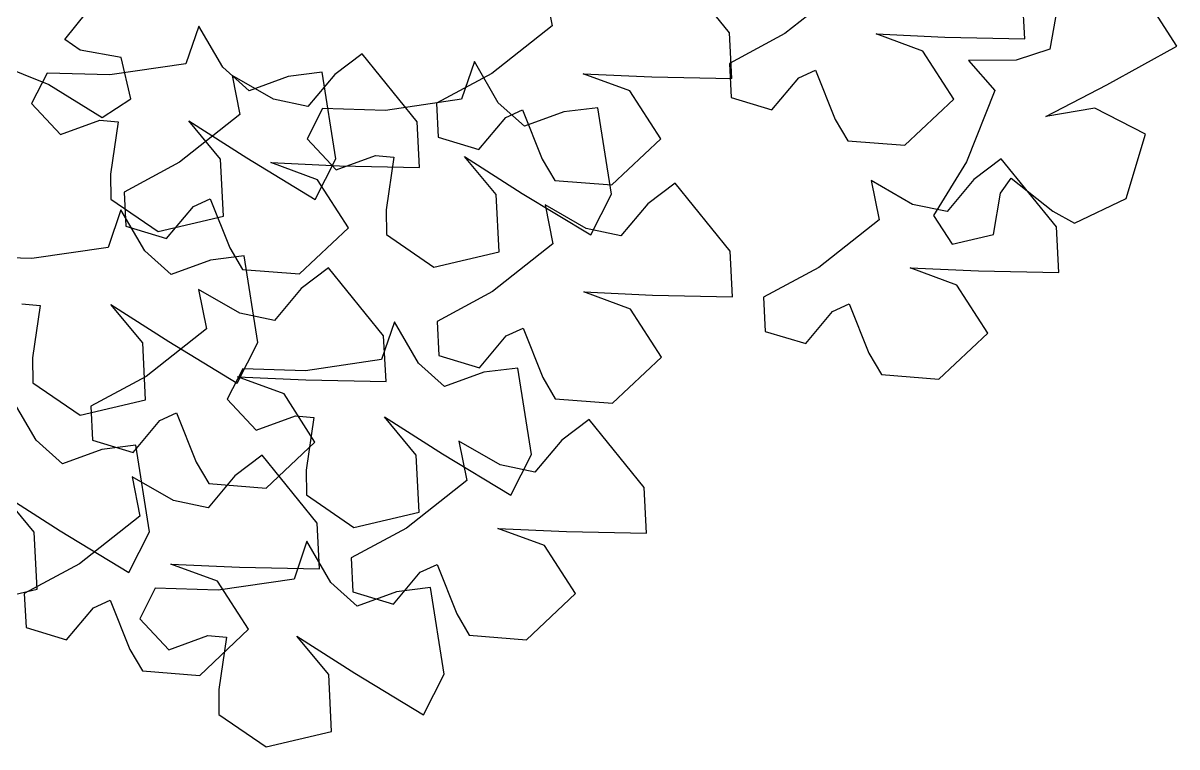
# Model space of a CAD drawing. Header units: millimetres. Extents: x 441156 to 441876, y 4514765 to 4515211.
# Drawn here: x 441541.532 to 441542.825, y 4514820.312 to 4514821.122 of the extents above; entities that cross this region are included whole.
import ezdxf

# ---------------------------------------------------------------- set-up
doc = ezdxf.new("R2010")
doc.units = ezdxf.units.MM
doc.layers.add('01_piscinas', color=254, linetype='Continuous')

msp = doc.modelspace()

# ---------------------------------------------------------------- linework, layer by layer
at = {"layer": '01_piscinas'}
for p, q in [((441542.32398469, 4514821.11125997, 0.00000053), (441542.26233053, 4514821.18741825, 0.00000053)), ((441542.11660052, 4514821.1631394, 0.00000053), (441542.1253551, 4514821.1193321, 0.00000053)), ((441542.4536641, 4514821.16379528, 0.00000053), (441542.38605385, 4514821.11038487, 0.00000053)), ((441541.57938322, 4514821.10366767, 0.00000053), (441541.61617912, 4514821.15028815, 0.00000053)), ((441542.65497579, 4514821.10468318, 0.00000053), (441542.65229369, 4514821.15572315, 0.00000053)), ((441542.69110078, 4514821.13898052, 0.00000053), (441542.68295927, 4514821.09288531, 0.00000053)), ((441542.82540675, 4514821.0962873, 0.00000053), (441542.79756399, 4514821.13914816, 0.00000053)), ((441541.72930445, 4514821.11892612, 0.00000053), (441541.71498249, 4514821.07661059, 0.00000053)), ((441541.75612205, 4514821.07281315, 0.00000053), (441541.72930445, 4514821.11892612, 0.00000053)), ((441542.1253551, 4514821.1193321, 0.00000053), (441542.05774485, 4514821.06592169, 0.00000053)), ((441542.32666679, 4514821.06022, 0.00000053), (441542.32398469, 4514821.11125997, 0.00000053)), ((441542.38605385, 4514821.11038487, 0.00000053), (441542.32398493, 4514821.07698414, 0.00000053)), ((441542.48833151, 4514821.11002675, 0.00000053), (441542.56524223, 4514821.1065724, 0.00000053)), ((441542.54068519, 4514821.09073321, 0.00000053), (441542.48833151, 4514821.11002675, 0.00000053)), ((441541.59624781, 4514821.09173844, 0.00000053), (441541.57938322, 4514821.10366767, 0.00000053)), ((441542.56524223, 4514821.1065724, 0.00000053), (441542.65497579, 4514821.10468318, 0.00000053)), ((441541.48109392, 4514821.08542032, 0.00000053), (441541.56115381, 4514821.05357333, 0.00000053)), ((441541.64234302, 4514821.08359693, 0.00000053), (441541.59624781, 4514821.09173844, 0.00000053)), ((441541.91233701, 4514821.08784446, 0.00000053), (441541.8817075, 4514821.0647726, 0.00000053)), ((441541.97399116, 4514821.01168618, 0.00000053), (441541.91233701, 4514821.08784446, 0.00000053)), ((441542.5753526, 4514821.03696467, 0.00000053), (441542.54068519, 4514821.09073321, 0.00000053)), ((441542.68295927, 4514821.09288531, 0.00000053), (441542.64536812, 4514821.08055322, 0.00000053)), ((441542.74675059, 4514821.05305663, 0.00000053), (441542.82540675, 4514821.0962873, 0.00000053)), ((441541.71498249, 4514821.07661059, 0.00000053), (441541.62972509, 4514821.06416094, 0.00000053)), ((441541.65314206, 4514821.03732601, 0.00000053), (441541.64234302, 4514821.08359693, 0.00000053)), ((441541.78559753, 4514821.0464243, 0.00000053), (441541.75612205, 4514821.07281315, 0.00000053)), ((441542.03816372, 4514821.07920753, 0.00000053), (441542.02384176, 4514821.036892, 0.00000053)), ((441542.06498132, 4514821.03309456, 0.00000053), (441542.03816372, 4514821.07920753, 0.00000053)), ((441542.32398493, 4514821.07698414, 0.00000053), (441542.32598914, 4514821.03884438, 0.00000053)), ((441542.64536812, 4514821.08055322, 0.00000053), (441542.59202431, 4514821.08038498, 0.00000053)), ((441542.59202431, 4514821.08038498, 0.00000053), (441542.62150966, 4514821.04682404, 0.00000053)), ((441541.55927145, 4514821.06626952, 0.00000053), (441541.54193727, 4514821.03223741, 0.00000053)), ((441541.62972509, 4514821.06416094, 0.00000053), (441541.55927145, 4514821.06626952, 0.00000053)), ((441541.76660699, 4514821.06356561, 0.00000053), (441541.77536158, 4514821.01975831, 0.00000053)), ((441541.8128882, 4514821.03703941, 0.00000053), (441541.76660699, 4514821.06356561, 0.00000053)), ((441541.8295879, 4514821.06242115, 0.00000053), (441541.78559753, 4514821.0464243, 0.00000053)), ((441541.86764977, 4514821.06708722, 0.00000053), (441541.8295879, 4514821.06242115, 0.00000053)), ((441541.8817075, 4514821.0647726, 0.00000053), (441541.85160914, 4514821.02892374, 0.00000053)), ((441541.88296469, 4514820.97030513, 0.00000053), (441541.86764977, 4514821.06708722, 0.00000053)), ((441542.05774485, 4514821.06592169, 0.00000053), (441541.99567593, 4514821.03252095, 0.00000053)), ((441542.16002251, 4514821.06556356, 0.00000053), (441542.23693323, 4514821.06210922, 0.00000053)), ((441542.21237619, 4514821.04627003, 0.00000053), (441542.16002251, 4514821.06556356, 0.00000053)), ((441542.23693323, 4514821.06210922, 0.00000053), (441542.32666679, 4514821.06022, 0.00000053)), ((441542.37146044, 4514821.02506115, 0.00000053), (441542.4015588, 4514821.06091002, 0.00000053)), ((441542.4015588, 4514821.06091002, 0.00000053), (441542.42032212, 4514821.06955057, 0.00000053)), ((441542.42032212, 4514821.06955057, 0.00000053), (441542.44229869, 4514821.01437415, 0.00000053)), ((441541.56115381, 4514821.05357333, 0.00000053), (441541.62111416, 4514821.01652044, 0.00000053)), ((441542.2470436, 4514820.99250149, 0.00000053), (441542.21237619, 4514821.04627003, 0.00000053)), ((441542.62150966, 4514821.04682404, 0.00000053), (441542.58966267, 4514820.96676414, 0.00000053)), ((441542.67841678, 4514821.01759282, 0.00000053), (441542.74675059, 4514821.05305663, 0.00000053)), ((441541.54193727, 4514821.03223741, 0.00000053), (441541.57442497, 4514820.99756514, 0.00000053)), ((441541.62111416, 4514821.01652044, 0.00000053), (441541.65314206, 4514821.03732601, 0.00000053)), ((441541.85160914, 4514821.02892374, 0.00000053), (441541.8128882, 4514821.03703941, 0.00000053)), ((441542.02384176, 4514821.036892, 0.00000053), (441541.93858436, 4514821.02444235, 0.00000053)), ((441541.99567593, 4514821.03252095, 0.00000053), (441541.99768014, 4514820.99438119, 0.00000053)), ((441542.0944568, 4514821.00670571, 0.00000053), (441542.06498132, 4514821.03309456, 0.00000053)), ((441542.32598914, 4514821.03884438, 0.00000053), (441542.37146044, 4514821.02506115, 0.00000053)), ((441542.52055046, 4514820.98539982, 0.00000053), (441542.5753526, 4514821.03696467, 0.00000053)), ((441541.77536158, 4514821.01975831, 0.00000053), (441541.70775133, 4514820.9663479, 0.00000053)), ((441541.86813072, 4514821.02655092, 0.00000053), (441541.85079654, 4514820.99251882, 0.00000053)), ((441541.93858436, 4514821.02444235, 0.00000053), (441541.86813072, 4514821.02655092, 0.00000053)), ((441542.07324981, 4514821.01644684, 0.00000053), (441542.09201312, 4514821.02508739, 0.00000053)), ((441542.09201312, 4514821.02508739, 0.00000053), (441542.11398969, 4514820.96991097, 0.00000053)), ((441542.13844717, 4514821.02270256, 0.00000053), (441542.0944568, 4514821.00670571, 0.00000053)), ((441542.17650904, 4514821.02736862, 0.00000053), (441542.13844717, 4514821.02270256, 0.00000053)), ((441542.19182396, 4514820.93058653, 0.00000053), (441542.17650904, 4514821.02736862, 0.00000053)), ((441542.73340317, 4514821.02706097, 0.00000053), (441542.67841678, 4514821.01759282, 0.00000053)), ((441542.79031029, 4514820.99782976, 0.00000053), (441542.73340317, 4514821.02706097, 0.00000053)), ((441541.57442497, 4514820.99756514, 0.00000053), (441541.61841535, 4514821.01356199, 0.00000053)), ((441541.61841535, 4514821.01356199, 0.00000053), (441541.63898513, 4514821.01166327, 0.00000053)), ((441541.63898513, 4514821.01166327, 0.00000053), (441541.63042918, 4514820.9528908, 0.00000053)), ((441541.71812107, 4514821.01271197, 0.00000053), (441541.78300054, 4514820.97126506, 0.00000053)), ((441541.75381393, 4514820.96982643, 0.00000053), (441541.71812107, 4514821.01271197, 0.00000053)), ((441541.97667327, 4514820.96064621, 0.00000053), (441541.97399116, 4514821.01168618, 0.00000053)), ((441542.04315144, 4514820.98059797, 0.00000053), (441542.07324981, 4514821.01644684, 0.00000053)), ((441542.44229869, 4514821.01437415, 0.00000053), (441542.45646259, 4514820.99041928, 0.00000053)), ((441541.99768014, 4514820.99438119, 0.00000053), (441542.04315144, 4514820.98059797, 0.00000053)), ((441542.76863267, 4514820.92577222, 0.00000053), (441542.79031029, 4514820.99782976, 0.00000053)), ((441541.85079654, 4514820.99251882, 0.00000053), (441541.88328424, 4514820.95784655, 0.00000053)), ((441542.19224146, 4514820.94093664, 0.00000053), (441542.2470436, 4514820.99250149, 0.00000053)), ((441542.45646259, 4514820.99041928, 0.00000053), (441542.52055046, 4514820.98539982, 0.00000053)), ((441541.75695252, 4514820.90592781, 0.00000053), (441541.75381393, 4514820.96982643, 0.00000053)), ((441541.78300054, 4514820.97126506, 0.00000053), (441541.85976748, 4514820.92476216, 0.00000053)), ((441541.85976748, 4514820.92476216, 0.00000053), (441541.88296469, 4514820.97030513, 0.00000053)), ((441541.88328424, 4514820.95784655, 0.00000053), (441541.92727462, 4514820.97384339, 0.00000053)), ((441541.92727462, 4514820.97384339, 0.00000053), (441541.9478444, 4514820.97194468, 0.00000053)), ((441541.9478444, 4514820.97194468, 0.00000053), (441541.93928845, 4514820.9131722, 0.00000053)), ((441542.02698034, 4514820.97299337, 0.00000053), (441542.09185981, 4514820.93154647, 0.00000053)), ((441542.0626732, 4514820.93010784, 0.00000053), (441542.02698034, 4514820.97299337, 0.00000053)), ((441542.11398969, 4514820.96991097, 0.00000053), (441542.12815359, 4514820.9459561, 0.00000053)), ((441542.62862425, 4514820.97002756, 0.00000053), (441542.59799474, 4514820.9469557, 0.00000053)), ((441542.69027841, 4514820.89386928, 0.00000053), (441542.62862425, 4514820.97002756, 0.00000053)), ((441541.70775133, 4514820.9663479, 0.00000053), (441541.6456824, 4514820.93294716, 0.00000053)), ((441541.81002898, 4514820.96598977, 0.00000053), (441541.8869397, 4514820.96253543, 0.00000053)), ((441541.86238267, 4514820.94669624, 0.00000053), (441541.81002898, 4514820.96598977, 0.00000053)), ((441541.8869397, 4514820.96253543, 0.00000053), (441541.97667327, 4514820.96064621, 0.00000053)), ((441542.58966267, 4514820.96676414, 0.00000053), (441542.55260977, 4514820.90680379, 0.00000053)), ((441541.63042918, 4514820.9528908, 0.00000053), (441541.63071805, 4514820.92506333, 0.00000053)), ((441541.89705008, 4514820.8929277, 0.00000053), (441541.86238267, 4514820.94669624, 0.00000053)), ((441542.12815359, 4514820.9459561, 0.00000053), (441542.19224146, 4514820.94093664, 0.00000053)), ((441542.26303601, 4514820.94299363, 0.00000053), (441542.2324065, 4514820.91992177, 0.00000053)), ((441542.32469017, 4514820.86683534, 0.00000053), (441542.26303601, 4514820.94299363, 0.00000053)), ((441542.48289423, 4514820.94574871, 0.00000053), (441542.49164882, 4514820.90194141, 0.00000053)), ((441542.52917545, 4514820.91922251, 0.00000053), (441542.48289423, 4514820.94574871, 0.00000053)), ((441542.59799474, 4514820.9469557, 0.00000053), (441542.56789638, 4514820.91110684, 0.00000053)), ((441542.62782778, 4514820.93167014, 0.00000053), (441542.63975701, 4514820.94853473, 0.00000053)), ((441542.63975701, 4514820.94853473, 0.00000053), (441542.68637749, 4514820.91173883, 0.00000053)), ((441541.6456824, 4514820.93294716, 0.00000053), (441541.64768662, 4514820.8948074, 0.00000053)), ((441542.06581178, 4514820.86620922, 0.00000053), (441542.0626732, 4514820.93010784, 0.00000053)), ((441542.09185981, 4514820.93154647, 0.00000053), (441542.16862675, 4514820.88504357, 0.00000053)), ((441542.16862675, 4514820.88504357, 0.00000053), (441542.19182396, 4514820.93058653, 0.00000053)), ((441542.61968626, 4514820.88557493, 0.00000053), (441542.62782778, 4514820.93167014, 0.00000053)), ((441541.63071805, 4514820.92506333, 0.00000053), (441541.68371005, 4514820.88867241, 0.00000053)), ((441541.69315792, 4514820.88102418, 0.00000053), (441541.72325628, 4514820.91687305, 0.00000053)), ((441541.72325628, 4514820.91687305, 0.00000053), (441541.74201959, 4514820.9255136, 0.00000053)), ((441541.74201959, 4514820.9255136, 0.00000053), (441541.76399616, 4514820.87033718, 0.00000053)), ((441542.117306, 4514820.91871477, 0.00000053), (441542.12606058, 4514820.87490747, 0.00000053)), ((441542.16358721, 4514820.89218857, 0.00000053), (441542.117306, 4514820.91871477, 0.00000053)), ((441542.2324065, 4514820.91992177, 0.00000053), (441542.20230814, 4514820.8840729, 0.00000053)), ((441542.56789638, 4514820.91110684, 0.00000053), (441542.52917545, 4514820.91922251, 0.00000053)), ((441542.71062122, 4514820.89807526, 0.00000053), (441542.76863267, 4514820.92577222, 0.00000053)), ((441541.64199242, 4514820.91325364, 0.00000053), (441541.62767046, 4514820.87093811, 0.00000053)), ((441541.66881003, 4514820.86714068, 0.00000053), (441541.64199242, 4514820.91325364, 0.00000053)), ((441541.68371005, 4514820.88867241, 0.00000053), (441541.75695252, 4514820.90592781, 0.00000053)), ((441541.93928845, 4514820.9131722, 0.00000053), (441541.93957732, 4514820.88534473, 0.00000053)), ((441542.55260977, 4514820.90680379, 0.00000053), (441542.57341535, 4514820.87477589, 0.00000053)), ((441542.68637749, 4514820.91173883, 0.00000053), (441542.71062122, 4514820.89807526, 0.00000053)), ((441541.64768662, 4514820.8948074, 0.00000053), (441541.69315792, 4514820.88102418, 0.00000053)), ((441541.84224794, 4514820.84136285, 0.00000053), (441541.89705008, 4514820.8929277, 0.00000053)), ((441542.20230814, 4514820.8840729, 0.00000053), (441542.16358721, 4514820.89218857, 0.00000053)), ((441542.49164882, 4514820.90194141, 0.00000053), (441542.42403857, 4514820.848531, 0.00000053)), ((441542.69296051, 4514820.84282931, 0.00000053), (441542.69027841, 4514820.89386928, 0.00000053)), ((441541.93957732, 4514820.88534473, 0.00000053), (441541.99256931, 4514820.84895382, 0.00000053)), ((441542.57341535, 4514820.87477589, 0.00000053), (441542.61968626, 4514820.88557493, 0.00000053)), ((441541.62767046, 4514820.87093811, 0.00000053), (441541.54241306, 4514820.85848847, 0.00000053)), ((441541.6982855, 4514820.84075183, 0.00000053), (441541.66881003, 4514820.86714068, 0.00000053)), ((441541.76399616, 4514820.87033718, 0.00000053), (441541.77816007, 4514820.84638231, 0.00000053)), ((441541.99256931, 4514820.84895382, 0.00000053), (441542.06581178, 4514820.86620922, 0.00000053)), ((441542.12606058, 4514820.87490747, 0.00000053), (441542.05845033, 4514820.82149706, 0.00000053)), ((441542.32737228, 4514820.81579537, 0.00000053), (441542.32469017, 4514820.86683534, 0.00000053)), ((441541.54241306, 4514820.85848847, 0.00000053), (441541.47195943, 4514820.86059704, 0.00000053)), ((441541.74227588, 4514820.85674868, 0.00000053), (441541.6982855, 4514820.84075183, 0.00000053)), ((441541.78033774, 4514820.86141474, 0.00000053), (441541.74227588, 4514820.85674868, 0.00000053)), ((441541.79565267, 4514820.76463265, 0.00000053), (441541.78033774, 4514820.86141474, 0.00000053)), ((441541.77816007, 4514820.84638231, 0.00000053), (441541.84224794, 4514820.84136285, 0.00000053)), ((441541.87484054, 4514820.84798042, 0.00000053), (441541.84421103, 4514820.82490855, 0.00000053)), ((441541.9364947, 4514820.77182213, 0.00000053), (441541.87484054, 4514820.84798042, 0.00000053)), ((441542.42403857, 4514820.848531, 0.00000053), (441542.36196965, 4514820.81513026, 0.00000053)), ((441542.52631623, 4514820.84817287, 0.00000053), (441542.60322694, 4514820.84471853, 0.00000053)), ((441542.57866991, 4514820.82887934, 0.00000053), (441542.52631623, 4514820.84817287, 0.00000053)), ((441542.60322694, 4514820.84471853, 0.00000053), (441542.69296051, 4514820.84282931, 0.00000053)), ((441542.61333732, 4514820.7751108, 0.00000053), (441542.57866991, 4514820.82887934, 0.00000053)), ((441541.72911053, 4514820.82370156, 0.00000053), (441541.73786511, 4514820.77989426, 0.00000053)), ((441541.77539174, 4514820.79717536, 0.00000053), (441541.72911053, 4514820.82370156, 0.00000053)), ((441541.84421103, 4514820.82490855, 0.00000053), (441541.81411267, 4514820.78905969, 0.00000053)), ((441542.05845033, 4514820.82149706, 0.00000053), (441541.99638141, 4514820.78809632, 0.00000053)), ((441542.16072799, 4514820.82113893, 0.00000053), (441542.23763871, 4514820.81768459, 0.00000053)), ((441542.21308168, 4514820.8018454, 0.00000053), (441542.16072799, 4514820.82113893, 0.00000053)), ((441542.23763871, 4514820.81768459, 0.00000053), (441542.32737228, 4514820.81579537, 0.00000053)), ((441542.36196965, 4514820.81513026, 0.00000053), (441542.36397386, 4514820.7769905, 0.00000053)), ((441541.53110332, 4514820.80788951, 0.00000053), (441541.5516731, 4514820.80599079, 0.00000053)), ((441541.5516731, 4514820.80599079, 0.00000053), (441541.54311716, 4514820.74721832, 0.00000053)), ((441541.63080905, 4514820.80703949, 0.00000053), (441541.69568852, 4514820.76559258, 0.00000053)), ((441541.6665019, 4514820.76415396, 0.00000053), (441541.63080905, 4514820.80703949, 0.00000053)), ((441542.24774908, 4514820.74807686, 0.00000053), (441542.21308168, 4514820.8018454, 0.00000053)), ((441542.43954352, 4514820.79905615, 0.00000053), (441542.45830684, 4514820.8076967, 0.00000053)), ((441542.45830684, 4514820.8076967, 0.00000053), (441542.48028341, 4514820.75252028, 0.00000053)), ((441541.81411267, 4514820.78905969, 0.00000053), (441541.77539174, 4514820.79717536, 0.00000053)), ((441541.94854795, 4514820.78760539, 0.00000053), (441541.93422599, 4514820.74528986, 0.00000053)), ((441541.97536555, 4514820.74149242, 0.00000053), (441541.94854795, 4514820.78760539, 0.00000053)), ((441541.99638141, 4514820.78809632, 0.00000053), (441541.99838562, 4514820.74995656, 0.00000053)), ((441542.40944516, 4514820.76320728, 0.00000053), (441542.43954352, 4514820.79905615, 0.00000053)), ((441541.73786511, 4514820.77989426, 0.00000053), (441541.67025486, 4514820.72648385, 0.00000053)), ((441542.07395529, 4514820.77202221, 0.00000053), (441542.0927186, 4514820.78066276, 0.00000053)), ((441542.0927186, 4514820.78066276, 0.00000053), (441542.11469517, 4514820.72548634, 0.00000053)), ((441542.36397386, 4514820.7769905, 0.00000053), (441542.40944516, 4514820.76320728, 0.00000053)), ((441542.55853518, 4514820.72354595, 0.00000053), (441542.61333732, 4514820.7751108, 0.00000053)), ((441541.66964049, 4514820.70025534, 0.00000053), (441541.6665019, 4514820.76415396, 0.00000053)), ((441541.69568852, 4514820.76559258, 0.00000053), (441541.77245545, 4514820.71908969, 0.00000053)), ((441541.77245545, 4514820.71908969, 0.00000053), (441541.79565267, 4514820.76463265, 0.00000053)), ((441541.9391768, 4514820.72078216, 0.00000053), (441541.9364947, 4514820.77182213, 0.00000053)), ((441542.04385693, 4514820.73617334, 0.00000053), (441542.07395529, 4514820.77202221, 0.00000053)), ((441541.99838562, 4514820.74995656, 0.00000053), (441542.04385693, 4514820.73617334, 0.00000053)), ((441542.19294694, 4514820.69651201, 0.00000053), (441542.24774908, 4514820.74807686, 0.00000053)), ((441542.48028341, 4514820.75252028, 0.00000053), (441542.49444731, 4514820.72856541, 0.00000053)), ((441541.54311716, 4514820.74721832, 0.00000053), (441541.54340603, 4514820.71939085, 0.00000053)), ((441541.77851495, 4514820.73494879, 0.00000053), (441541.76118077, 4514820.70091668, 0.00000053)), ((441541.84896859, 4514820.73284021, 0.00000053), (441541.77851495, 4514820.73494879, 0.00000053)), ((441541.93422599, 4514820.74528986, 0.00000053), (441541.84896859, 4514820.73284021, 0.00000053)), ((441542.00484103, 4514820.71510358, 0.00000053), (441541.97536555, 4514820.74149242, 0.00000053)), ((441542.08689327, 4514820.73576649, 0.00000053), (441542.0488314, 4514820.73110042, 0.00000053)), ((441542.10220819, 4514820.6389844, 0.00000053), (441542.08689327, 4514820.73576649, 0.00000053)), ((441541.67025486, 4514820.72648385, 0.00000053), (441541.60818594, 4514820.69308311, 0.00000053)), ((441541.77253252, 4514820.72612572, 0.00000053), (441541.84944324, 4514820.72267138, 0.00000053)), ((441541.8248862, 4514820.70683219, 0.00000053), (441541.77253252, 4514820.72612572, 0.00000053)), ((441541.84944324, 4514820.72267138, 0.00000053), (441541.9391768, 4514820.72078216, 0.00000053)), ((441542.0488314, 4514820.73110042, 0.00000053), (441542.00484103, 4514820.71510358, 0.00000053)), ((441542.11469517, 4514820.72548634, 0.00000053), (441542.12885907, 4514820.70153147, 0.00000053)), ((441542.49444731, 4514820.72856541, 0.00000053), (441542.55853518, 4514820.72354595, 0.00000053)), ((441541.54340603, 4514820.71939085, 0.00000053), (441541.59639802, 4514820.68299993, 0.00000053)), ((441541.54720868, 4514820.65511, 0.00000053), (441541.52039107, 4514820.70122296, 0.00000053)), ((441541.59639802, 4514820.68299993, 0.00000053), (441541.66964049, 4514820.70025534, 0.00000053)), ((441541.76118077, 4514820.70091668, 0.00000053), (441541.79366847, 4514820.66624441, 0.00000053)), ((441541.85955361, 4514820.65306365, 0.00000053), (441541.8248862, 4514820.70683219, 0.00000053)), ((441542.12885907, 4514820.70153147, 0.00000053), (441542.19294694, 4514820.69651201, 0.00000053)), ((441541.60818594, 4514820.69308311, 0.00000053), (441541.61019015, 4514820.65494335, 0.00000053)), ((441541.68575981, 4514820.677009, 0.00000053), (441541.70452313, 4514820.68564955, 0.00000053)), ((441541.70452313, 4514820.68564955, 0.00000053), (441541.7264997, 4514820.63047312, 0.00000053)), ((441541.65566145, 4514820.64116013, 0.00000053), (441541.68575981, 4514820.677009, 0.00000053)), ((441541.79366847, 4514820.66624441, 0.00000053), (441541.83765885, 4514820.68224126, 0.00000053)), ((441541.83765885, 4514820.68224126, 0.00000053), (441541.85822863, 4514820.68034254, 0.00000053)), ((441541.85822863, 4514820.68034254, 0.00000053), (441541.84967268, 4514820.62157007, 0.00000053)), ((441541.93736457, 4514820.68139124, 0.00000053), (441542.00224404, 4514820.63994433, 0.00000053)), ((441541.97305743, 4514820.6385057, 0.00000053), (441541.93736457, 4514820.68139124, 0.00000053)), ((441542.16664796, 4514820.67813627, 0.00000053), (441542.13601845, 4514820.65506441, 0.00000053)), ((441542.22830211, 4514820.60197798, 0.00000053), (441542.16664796, 4514820.67813627, 0.00000053)), ((441541.57668415, 4514820.62872115, 0.00000053), (441541.54720868, 4514820.65511, 0.00000053)), ((441541.62067453, 4514820.644718, 0.00000053), (441541.57668415, 4514820.62872115, 0.00000053)), ((441541.61019015, 4514820.65494335, 0.00000053), (441541.65566145, 4514820.64116013, 0.00000053)), ((441541.65873639, 4514820.64938406, 0.00000053), (441541.62067453, 4514820.644718, 0.00000053)), ((441541.67405132, 4514820.55260197, 0.00000053), (441541.65873639, 4514820.64938406, 0.00000053)), ((441541.80475147, 4514820.6014988, 0.00000053), (441541.85955361, 4514820.65306365, 0.00000053)), ((441542.02091794, 4514820.65385742, 0.00000053), (441542.02967253, 4514820.61005011, 0.00000053)), ((441542.06719915, 4514820.62733122, 0.00000053), (441542.02091794, 4514820.65385742, 0.00000053)), ((441542.13601845, 4514820.65506441, 0.00000053), (441542.10592009, 4514820.61921554, 0.00000053)), ((441541.80041586, 4514820.63820038, 0.00000053), (441541.76978635, 4514820.61512852, 0.00000053)), ((441541.86207001, 4514820.56204209, 0.00000053), (441541.80041586, 4514820.63820038, 0.00000053)), ((441541.97619602, 4514820.57460708, 0.00000053), (441541.97305743, 4514820.6385057, 0.00000053)), ((441542.00224404, 4514820.63994433, 0.00000053), (441542.07901098, 4514820.59344143, 0.00000053)), ((441542.07901098, 4514820.59344143, 0.00000053), (441542.10220819, 4514820.6389844, 0.00000053)), ((441541.7264997, 4514820.63047312, 0.00000053), (441541.7406636, 4514820.60651826, 0.00000053)), ((441541.84967268, 4514820.62157007, 0.00000053), (441541.84996155, 4514820.5937426, 0.00000053)), ((441542.10592009, 4514820.61921554, 0.00000053), (441542.06719915, 4514820.62733122, 0.00000053)), ((441541.65468584, 4514820.61392152, 0.00000053), (441541.66344043, 4514820.57011422, 0.00000053)), ((441541.70096705, 4514820.58739532, 0.00000053), (441541.65468584, 4514820.61392152, 0.00000053)), ((441541.76978635, 4514820.61512852, 0.00000053), (441541.73968799, 4514820.57927965, 0.00000053)), ((441541.7406636, 4514820.60651826, 0.00000053), (441541.80475147, 4514820.6014988, 0.00000053)), ((441542.02967253, 4514820.61005011, 0.00000053), (441541.96206228, 4514820.5566397, 0.00000053)), ((441541.5092077, 4514820.59500881, 0.00000053), (441541.57408717, 4514820.55356191, 0.00000053)), ((441541.54490056, 4514820.55212328, 0.00000053), (441541.5092077, 4514820.59500881, 0.00000053)), ((441541.84996155, 4514820.5937426, 0.00000053), (441541.90295355, 4514820.55735168, 0.00000053)), ((441542.23098422, 4514820.55093801, 0.00000053), (441542.22830211, 4514820.60197798, 0.00000053)), ((441541.73968799, 4514820.57927965, 0.00000053), (441541.70096705, 4514820.58739532, 0.00000053)), ((441541.66344043, 4514820.57011422, 0.00000053), (441541.59583018, 4514820.51670381, 0.00000053)), ((441541.90295355, 4514820.55735168, 0.00000053), (441541.97619602, 4514820.57460708, 0.00000053)), ((441541.86475212, 4514820.51100212, 0.00000053), (441541.86207001, 4514820.56204209, 0.00000053)), ((441541.96206228, 4514820.5566397, 0.00000053), (441541.89999335, 4514820.52323897, 0.00000053)), ((441542.06433993, 4514820.55628158, 0.00000053), (441542.14125065, 4514820.55282723, 0.00000053)), ((441542.11669362, 4514820.53698804, 0.00000053), (441542.06433993, 4514820.55628158, 0.00000053)), ((441541.54803914, 4514820.48822465, 0.00000053), (441541.54490056, 4514820.55212328, 0.00000053)), ((441541.57408717, 4514820.55356191, 0.00000053), (441541.6508541, 4514820.50705901, 0.00000053)), ((441541.6508541, 4514820.50705901, 0.00000053), (441541.67405132, 4514820.55260197, 0.00000053)), ((441541.85051674, 4514820.54184092, 0.00000053), (441541.83619478, 4514820.49952539, 0.00000053)), ((441541.87733435, 4514820.49572796, 0.00000053), (441541.85051674, 4514820.54184092, 0.00000053)), ((441542.14125065, 4514820.55282723, 0.00000053), (441542.23098422, 4514820.55093801, 0.00000053)), ((441542.15136103, 4514820.4832195, 0.00000053), (441542.11669362, 4514820.53698804, 0.00000053)), ((441541.59583018, 4514820.51670381, 0.00000053), (441541.53376125, 4514820.48330307, 0.00000053)), ((441541.69810783, 4514820.51634568, 0.00000053), (441541.77501855, 4514820.51289134, 0.00000053)), ((441541.75046152, 4514820.49705215, 0.00000053), (441541.69810783, 4514820.51634568, 0.00000053)), ((441541.89999335, 4514820.52323897, 0.00000053), (441541.90199757, 4514820.48509921, 0.00000053)), ((441541.97756723, 4514820.50716485, 0.00000053), (441541.99633055, 4514820.5158054, 0.00000053)), ((441541.99633055, 4514820.5158054, 0.00000053), (441542.01830712, 4514820.46062898, 0.00000053)), ((441541.77501855, 4514820.51289134, 0.00000053), (441541.86475212, 4514820.51100212, 0.00000053)), ((441541.94746887, 4514820.47131599, 0.00000053), (441541.97756723, 4514820.50716485, 0.00000053)), ((441541.68048375, 4514820.48918432, 0.00000053), (441541.66314957, 4514820.45515222, 0.00000053)), ((441541.75093738, 4514820.48707575, 0.00000053), (441541.68048375, 4514820.48918432, 0.00000053)), ((441541.78512893, 4514820.44328361, 0.00000053), (441541.75046152, 4514820.49705215, 0.00000053)), ((441541.83619478, 4514820.49952539, 0.00000053), (441541.75093738, 4514820.48707575, 0.00000053)), ((441541.90680982, 4514820.46933911, 0.00000053), (441541.87733435, 4514820.49572796, 0.00000053)), ((441541.98886206, 4514820.49000202, 0.00000053), (441541.9508002, 4514820.48533596, 0.00000053)), ((441542.00417699, 4514820.39321993, 0.00000053), (441541.98886206, 4514820.49000202, 0.00000053)), ((441541.47479667, 4514820.47096925, 0.00000053), (441541.54803914, 4514820.48822465, 0.00000053)), ((441541.53376125, 4514820.48330307, 0.00000053), (441541.53576547, 4514820.44516331, 0.00000053)), ((441541.90199757, 4514820.48509921, 0.00000053), (441541.94746887, 4514820.47131599, 0.00000053)), ((441541.9508002, 4514820.48533596, 0.00000053), (441541.90680982, 4514820.46933911, 0.00000053)), ((441542.09655889, 4514820.43165465, 0.00000053), (441542.15136103, 4514820.4832195, 0.00000053)), ((441541.58123677, 4514820.43138009, 0.00000053), (441541.61133513, 4514820.46722896, 0.00000053)), ((441541.61133513, 4514820.46722896, 0.00000053), (441541.63009844, 4514820.47586951, 0.00000053)), ((441541.63009844, 4514820.47586951, 0.00000053), (441541.65207501, 4514820.42069309, 0.00000053)), ((441541.66314957, 4514820.45515222, 0.00000053), (441541.69563726, 4514820.42047995, 0.00000053)), ((441542.01830712, 4514820.46062898, 0.00000053), (441542.03247102, 4514820.43667411, 0.00000053)), ((441541.53576547, 4514820.44516331, 0.00000053), (441541.58123677, 4514820.43138009, 0.00000053)), ((441541.73032679, 4514820.39171876, 0.00000053), (441541.78512893, 4514820.44328361, 0.00000053)), ((441541.69563726, 4514820.42047995, 0.00000053), (441541.73962764, 4514820.43647679, 0.00000053)), ((441541.73962764, 4514820.43647679, 0.00000053), (441541.76019742, 4514820.43457807, 0.00000053)), ((441541.76019742, 4514820.43457807, 0.00000053), (441541.75164148, 4514820.37580561, 0.00000053)), ((441541.83933337, 4514820.43562677, 0.00000053), (441541.90421283, 4514820.39417986, 0.00000053)), ((441541.87502622, 4514820.39274124, 0.00000053), (441541.83933337, 4514820.43562677, 0.00000053)), ((441542.03247102, 4514820.43667411, 0.00000053), (441542.09655889, 4514820.43165465, 0.00000053)), ((441541.65207501, 4514820.42069309, 0.00000053), (441541.66623892, 4514820.39673822, 0.00000053)), ((441541.66623892, 4514820.39673822, 0.00000053), (441541.73032679, 4514820.39171876, 0.00000053)), ((441541.87816481, 4514820.32884261, 0.00000053), (441541.87502622, 4514820.39274124, 0.00000053)), ((441541.90421283, 4514820.39417986, 0.00000053), (441541.98097977, 4514820.34767697, 0.00000053)), ((441541.98097977, 4514820.34767697, 0.00000053), (441542.00417699, 4514820.39321993, 0.00000053)), ((441541.75164148, 4514820.37580561, 0.00000053), (441541.75193034, 4514820.34797813, 0.00000053)), ((441541.75193034, 4514820.34797813, 0.00000053), (441541.80492234, 4514820.31158721, 0.00000053)), ((441541.80492234, 4514820.31158721, 0.00000053), (441541.87816481, 4514820.32884261, 0.00000053))]:
    msp.add_line(p, q, dxfattribs=at)

doc.saveas('drawing.dxf')
